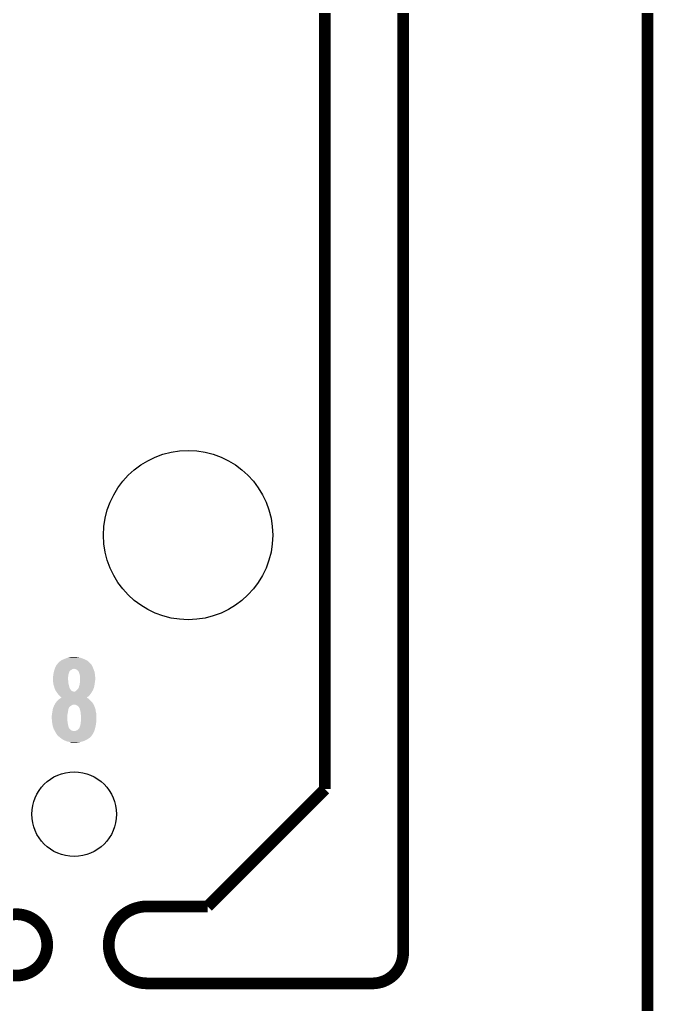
# Model space of a CAD drawing. Extents: x -1.3 to 24.2, y -3.9 to 53.4.
# Drawn here: x 15.97 to 24.21, y 24.13 to 36.93 of the extents above; entities that cross this region are included whole.
import ezdxf

# ---------------------------------------------------------------- set-up
doc = ezdxf.new("R2010")
doc.units = 0
doc.layers.get('0').update_dxf_attribs({"linetype": 'CONTINUOUS'})
for name, color, linetype in [('LIGHT_RANGER_14CLICK_V101_GKO', 10, 'CONTINUOUS'), ('LIGHT_RANGER_14CLICK_V101_GTO', 9, 'CONTINUOUS'), ('LIGHT_RANGER_14CLICK_V101_GTS', 11, 'CONTINUOUS')]:
    doc.layers.add(name, color=color, linetype=linetype)

# ---------------------------------------------------------------- blocks, each defined once
blk = doc.blocks.new('ROUND_10')
blk.add_circle((0, 0), 1.1)
blk = doc.blocks.new('ROUND_46')
blk.add_circle((0, 0), 0.55)

msp = doc.modelspace()

# ---------------------------------------------------------------- linework, layer by layer
at = {"layer": 'LIGHT_RANGER_14CLICK_V101_GKO', "const_width": 0.1524}
for points in [[(20.955, 24.80056), (20.955, 53.34)], [(19.939, 26.924), (19.939, 52.197)], [(24.13, -1.27), (24.13, 51.054)], [(18.415, 25.4), (19.939, 26.924)], [(17.63014, 25.4), (18.415, 25.4)], [(17.63014, 24.39924), (20.55622, 24.39924)]]:
    msp.add_lwpolyline(points, dxfattribs=at)
for points in [[(17.63014, 25.4, 1), (17.63014, 24.39924)], [(20.55622, 24.39924, 0.4160804), (20.955, 24.80056)]]:
    msp.add_lwpolyline(points, format="xyb", dxfattribs=at)
msp.add_lwpolyline([(15.5321, 24.89962, 1), (16.32966, 24.89962, 1)], format="xyb", close=True, dxfattribs=at)
at = {"layer": 'LIGHT_RANGER_14CLICK_V101_GTO'}
for points in [[(16.451582, 28.539438), (16.465434, 28.55468), (16.906242, 28.539438), (16.89354, 28.55468)], [(16.465434, 28.55468), (16.476978, 28.56738), (16.89354, 28.55468), (16.88084, 28.56738)], [(16.476978, 28.56738), (16.476982, 28.567384), (16.88084, 28.56738), (16.880836, 28.567384)], [(16.476982, 28.567384), (16.479524, 28.572458), (16.880836, 28.567384), (16.875254, 28.572458)], [(16.479524, 28.572458), (16.48968, 28.58008), (16.875254, 28.572458), (16.866868, 28.58008)], [(16.48968, 28.58008), (16.504916, 28.592778), (16.866868, 28.58008), (16.852898, 28.592778)], [(16.504916, 28.592778), (16.504922, 28.592782), (16.852898, 28.592778), (16.852892, 28.592782)], [(16.504922, 28.592782), (16.52778, 28.60548), (16.852892, 28.592782), (16.829316, 28.60548)], [(16.52778, 28.60548), (16.539972, 28.61056), (16.829316, 28.60548), (16.819882, 28.61056)], [(16.539972, 28.61056), (16.55826, 28.61818), (16.819882, 28.61056), (16.80007, 28.61818)], [(16.55826, 28.61818), (16.571468, 28.62326), (16.80007, 28.61818), (16.78686, 28.62326)], [(16.571468, 28.62326), (16.591282, 28.63088), (16.78686, 28.62326), (16.763998, 28.63088)], [(16.591282, 28.63088), (16.602068, 28.633418), (16.763998, 28.63088), (16.756382, 28.633418)], [(16.602068, 28.633418), (16.623664, 28.6385), (16.756382, 28.633418), (16.7259, 28.6385)], [(16.623664, 28.6385), (16.63446, 28.64104), (16.7259, 28.6385), (16.703042, 28.64104)], [(16.63446, 28.64104), (16.680178, 28.64358), (16.703042, 28.64104), (16.692882, 28.64358)], [(16.4084, 28.40482), (16.410092, 28.414982), (16.604826, 28.40482), (16.606522, 28.414982)], [(16.410092, 28.414982), (16.41348, 28.4353), (16.606522, 28.414982), (16.613292, 28.4353)], [(16.41348, 28.4353), (16.415824, 28.44546), (16.613292, 28.4353), (16.61668, 28.44546)], [(16.415824, 28.44546), (16.416998, 28.450544), (16.61668, 28.44546), (16.61922, 28.450544)], [(16.416998, 28.450544), (16.417584, 28.453084), (16.61922, 28.450544), (16.619224, 28.453084)], [(16.417584, 28.453084), (16.420516, 28.465782), (16.619224, 28.453084), (16.629382, 28.465782)], [(16.420516, 28.465782), (16.421102, 28.46832), (16.629382, 28.465782), (16.632766, 28.46832)], [(16.421102, 28.46832), (16.422916, 28.4734), (16.632766, 28.46832), (16.639542, 28.4734)], [(16.422916, 28.4734), (16.42473, 28.478482), (16.639542, 28.4734), (16.649702, 28.478482)], [(16.42473, 28.478482), (16.426544, 28.483562), (16.649702, 28.478482), (16.657322, 28.483562)], [(16.426544, 28.483562), (16.42745, 28.4861), (16.657322, 28.483562), (16.667478, 28.4861)], [(16.42745, 28.4861), (16.428358, 28.48864), (16.667478, 28.4861), (16.675104, 28.48864)], [(16.428358, 28.48864), (16.4338, 28.50388), (16.930582, 28.48864), (16.924232, 28.50388)], [(16.4338, 28.50388), (16.44015, 28.51658), (16.924232, 28.50388), (16.91894, 28.51658)], [(16.44015, 28.51658), (16.451582, 28.539438), (16.91894, 28.51658), (16.906242, 28.539438)], [(16.692874, 28.4861), (16.680178, 28.48864), (16.93164, 28.4861), (16.930582, 28.48864)], [(16.692882, 28.486098), (16.692874, 28.4861), (16.931642, 28.486098), (16.93164, 28.4861)], [(16.705582, 28.48102), (16.692882, 28.486098), (16.933456, 28.48102), (16.931642, 28.486098)], [(16.72336, 28.470856), (16.705582, 28.48102), (16.937084, 28.470856), (16.933456, 28.48102)], [(16.73352, 28.45816), (16.72336, 28.470856), (16.94162, 28.45816), (16.937084, 28.470856)], [(16.7386, 28.453076), (16.73352, 28.45816), (16.943434, 28.453076), (16.94162, 28.45816)], [(16.739616, 28.450538), (16.7386, 28.453076), (16.94434, 28.450538), (16.943434, 28.453076)], [(16.743682, 28.44038), (16.739616, 28.450538), (16.946246, 28.44038), (16.94434, 28.450538)], [(16.74876, 28.4226), (16.743682, 28.44038), (16.94958, 28.4226), (16.946246, 28.44038)], [(16.751936, 28.4099), (16.74876, 28.4226), (16.95196, 28.4099), (16.94958, 28.4226)], [(16.40332, 28.371802), (16.405224, 28.37942), (16.60144, 28.371802), (16.60144, 28.37942)], [(16.40332, 28.359098), (16.40332, 28.371802), (16.60144, 28.359098), (16.60144, 28.371802)], [(16.40459, 28.343862), (16.40332, 28.359098), (16.60144, 28.343862), (16.60144, 28.359098)], [(16.405438, 28.333702), (16.40459, 28.343862), (16.60398, 28.333702), (16.60144, 28.343862)], [(16.405224, 28.37942), (16.40586, 28.381962), (16.60144, 28.37942), (16.601756, 28.381962)], [(16.40586, 28.32862), (16.405438, 28.333702), (16.60398, 28.32862), (16.60398, 28.333702)], [(16.40586, 28.381962), (16.407834, 28.39974), (16.601756, 28.381962), (16.60398, 28.39974)], [(16.407938, 28.305762), (16.40586, 28.32862), (16.60398, 28.305762), (16.60398, 28.32862)], [(16.407834, 28.39974), (16.4084, 28.40482), (16.60398, 28.39974), (16.604826, 28.40482)], [(16.4084, 28.30068), (16.407938, 28.305762), (16.605366, 28.30068), (16.60398, 28.305762)], [(16.412974, 28.27782), (16.4084, 28.30068), (16.6116, 28.27782), (16.605366, 28.30068)], [(16.751298, 28.280358), (16.752144, 28.287982), (16.945354, 28.280358), (16.94688, 28.287982)], [(16.75638, 28.392118), (16.751936, 28.4099), (16.952948, 28.392118), (16.95196, 28.4099)], [(16.752144, 28.287982), (16.75384, 28.30322), (16.94688, 28.287982), (16.948572, 28.30322)], [(16.75384, 28.30322), (16.754602, 28.31084), (16.948572, 28.30322), (16.94942, 28.31084)], [(16.754602, 28.31084), (16.75638, 28.32862), (16.94942, 28.31084), (16.951642, 28.32862)], [(16.75638, 28.364182), (16.75638, 28.392118), (16.9545, 28.364182), (16.952948, 28.392118)], [(16.75638, 28.34894), (16.75638, 28.364182), (16.9545, 28.34894), (16.9545, 28.364182)], [(16.75638, 28.33116), (16.75638, 28.34894), (16.95196, 28.33116), (16.9545, 28.34894)], [(16.75638, 28.32862), (16.75638, 28.33116), (16.951642, 28.32862), (16.95196, 28.33116)], [(16.41348, 28.275282), (16.412974, 28.27782), (16.612186, 28.275282), (16.6116, 28.27782)], [(16.4211, 28.25242), (16.41348, 28.275282), (16.617462, 28.25242), (16.612186, 28.275282)], [(16.423276, 28.244804), (16.4211, 28.25242), (16.619218, 28.244804), (16.617462, 28.25242)], [(16.426178, 28.23464), (16.423276, 28.244804), (16.624762, 28.23464), (16.619218, 28.244804)], [(16.43126, 28.22194), (16.426178, 28.23464), (16.631688, 28.22194), (16.624762, 28.23464)], [(16.432956, 28.21686), (16.43126, 28.22194), (16.634458, 28.21686), (16.631688, 28.22194)], [(16.4338, 28.214324), (16.432956, 28.21686), (16.636362, 28.214324), (16.634458, 28.21686)], [(16.436338, 28.211778), (16.4338, 28.214324), (16.638272, 28.211778), (16.636362, 28.214324)], [(16.439158, 28.206704), (16.436338, 28.211778), (16.642078, 28.206704), (16.638272, 28.211778)], [(16.443394, 28.19908), (16.439158, 28.206704), (16.654778, 28.19908), (16.642078, 28.206704)], [(16.446216, 28.194002), (16.443394, 28.19908), (16.667478, 28.194002), (16.654778, 28.19908)], [(16.447628, 28.19146), (16.446216, 28.194002), (16.680178, 28.19146), (16.667478, 28.194002)], [(16.449038, 28.18892), (16.447628, 28.19146), (16.91132, 28.18892), (16.912844, 28.19146)], [(16.45811, 28.17622), (16.449038, 28.18892), (16.903702, 28.17622), (16.91132, 28.18892)], [(16.46174, 28.171138), (16.45811, 28.17622), (16.900312, 28.171138), (16.903702, 28.17622)], [(16.47045, 28.160978), (16.46174, 28.171138), (16.89354, 28.160978), (16.900312, 28.171138)], [(16.47698, 28.15336), (16.47045, 28.160978), (16.88701, 28.15336), (16.89354, 28.160978)], [(16.685256, 28.19146), (16.692878, 28.194), (16.912844, 28.19146), (16.914368, 28.194)], [(16.692878, 28.194), (16.703036, 28.201618), (16.914368, 28.194), (16.91894, 28.201618)], [(16.703036, 28.201618), (16.70304, 28.20162), (16.91894, 28.201618), (16.91894, 28.20162)], [(16.70304, 28.20162), (16.712178, 28.209236), (16.91894, 28.20162), (16.92148, 28.209236)], [(16.712178, 28.209236), (16.715234, 28.211782), (16.92148, 28.209236), (16.924018, 28.211782)], [(16.715234, 28.211782), (16.71828, 28.21432), (16.924018, 28.211782), (16.925146, 28.21432)], [(16.71828, 28.21432), (16.725898, 28.22194), (16.925146, 28.21432), (16.928534, 28.22194)], [(16.725898, 28.22194), (16.733518, 28.2321), (16.928534, 28.22194), (16.93305, 28.2321)], [(16.733518, 28.2321), (16.734786, 28.234638), (16.93305, 28.2321), (16.93418, 28.234638)], [(16.734786, 28.234638), (16.741138, 28.247338), (16.93418, 28.234638), (16.937642, 28.247338)], [(16.741138, 28.247338), (16.74368, 28.262578), (16.937642, 28.247338), (16.941798, 28.262578)], [(16.74368, 28.26258), (16.751298, 28.280358), (16.9418, 28.26258), (16.945354, 28.280358)], [(16.74368, 28.262578), (16.74368, 28.26258), (16.941798, 28.262578), (16.9418, 28.26258)], [(16.42618, 28.023822), (16.433796, 28.036518), (16.932918, 28.023822), (16.92656, 28.036518)], [(16.433796, 28.036518), (16.433798, 28.03652), (16.92656, 28.036518), (16.92656, 28.03652)], [(16.433798, 28.03652), (16.44396, 28.051762), (16.92656, 28.03652), (16.915128, 28.051762)], [(16.44396, 28.051762), (16.44831, 28.056838), (16.915128, 28.051762), (16.91132, 28.056838)], [(16.44831, 28.056838), (16.459198, 28.06954), (16.91132, 28.056838), (16.89862, 28.06954)], [(16.459198, 28.06954), (16.47444, 28.08478), (16.89862, 28.06954), (16.88338, 28.08478)], [(16.47444, 28.08478), (16.477404, 28.087322), (16.88338, 28.08478), (16.880838, 28.087322)], [(16.485448, 28.1432), (16.47698, 28.15336), (16.878302, 28.1432), (16.88701, 28.15336)], [(16.477404, 28.087322), (16.492218, 28.10002), (16.880838, 28.087322), (16.8656, 28.10002)], [(16.48968, 28.13812), (16.485448, 28.1432), (16.87322, 28.13812), (16.878302, 28.1432)], [(16.49984, 28.12796), (16.48968, 28.13812), (16.863058, 28.12796), (16.87322, 28.13812)], [(16.492218, 28.10002), (16.492222, 28.100022), (16.8656, 28.10002), (16.865598, 28.100022)], [(16.492222, 28.100022), (16.505914, 28.107638), (16.865598, 28.100022), (16.855438, 28.107638)], [(16.507458, 28.120342), (16.49984, 28.12796), (16.852936, 28.120342), (16.863058, 28.12796)], [(16.505914, 28.107638), (16.515046, 28.112718), (16.855438, 28.107638), (16.845284, 28.112718)], [(16.515072, 28.115262), (16.507458, 28.120342), (16.846188, 28.115262), (16.852936, 28.120342)], [(16.515046, 28.112718), (16.51505, 28.11272), (16.845284, 28.112718), (16.842812, 28.11272)], [(16.51505, 28.11272), (16.51508, 28.112736), (16.842812, 28.11272), (16.842832, 28.112736)], [(16.51508, 28.112736), (16.515072, 28.115262), (16.842832, 28.112736), (16.846188, 28.115262)], [(16.39203, 27.89936), (16.39316, 27.909518), (16.59382, 27.89936), (16.596076, 27.909518)], [(16.39316, 27.909518), (16.3957, 27.92222), (16.596076, 27.909518), (16.5989, 27.92222)], [(16.3957, 27.92222), (16.39824, 27.934918), (16.5989, 27.92222), (16.600714, 27.934918)], [(16.39824, 27.934918), (16.398748, 27.94), (16.600714, 27.934918), (16.60144, 27.94)], [(16.398748, 27.94), (16.400272, 27.95524), (16.60144, 27.94), (16.60398, 27.95524)], [(16.400272, 27.95524), (16.400782, 27.960322), (16.60398, 27.95524), (16.60525, 27.960322)], [(16.400782, 27.960322), (16.402626, 27.965398), (16.60525, 27.960322), (16.60652, 27.965398)], [(16.402626, 27.965398), (16.405398, 27.973018), (16.60652, 27.965398), (16.60906, 27.973018)], [(16.405398, 27.973018), (16.41094, 27.98826), (16.60906, 27.973018), (16.615594, 27.98826)], [(16.41094, 27.98826), (16.411956, 27.990802), (16.615594, 27.98826), (16.616684, 27.990802)], [(16.411956, 27.990802), (16.420088, 28.011122), (16.616684, 27.990802), (16.642082, 28.011122)], [(16.420088, 28.011122), (16.421104, 28.013658), (16.642082, 28.011122), (16.647154, 28.013658)], [(16.421104, 28.013658), (16.423636, 28.0162), (16.647154, 28.013658), (16.65224, 28.0162)], [(16.423636, 28.0162), (16.42364, 28.016204), (16.65224, 28.0162), (16.652248, 28.016204)], [(16.42364, 28.016204), (16.425332, 28.02128), (16.652248, 28.016204), (16.664938, 28.02128)], [(16.425332, 28.02128), (16.426178, 28.02382), (16.664938, 28.02128), (16.672564, 28.02382)], [(16.426178, 28.02382), (16.42618, 28.023822), (16.932918, 28.02382), (16.932918, 28.023822)], [(16.697962, 28.021278), (16.680178, 28.02382), (16.934192, 28.021278), (16.932918, 28.02382)], [(16.7132, 28.01366), (16.697962, 28.021278), (16.938006, 28.01366), (16.934192, 28.021278)], [(16.719546, 28.01112), (16.7132, 28.01366), (16.939276, 28.01112), (16.938006, 28.01366)], [(16.719596, 28.0111), (16.719546, 28.01112), (16.941804, 28.0111), (16.939276, 28.01112)], [(16.7259, 28.008576), (16.719596, 28.0111), (16.94231, 28.008576), (16.941804, 28.0111)], [(16.73606, 27.998418), (16.7259, 28.008576), (16.944342, 27.998418), (16.94231, 28.008576)], [(16.74368, 27.988258), (16.73606, 27.998418), (16.948406, 27.988258), (16.944342, 27.998418)], [(16.74495, 27.98572), (16.74368, 27.988258), (16.94942, 27.98572), (16.948406, 27.988258)], [(16.746222, 27.983178), (16.74495, 27.98572), (16.950374, 27.983178), (16.94942, 27.98572)], [(16.7513, 27.975556), (16.746222, 27.983178), (16.953232, 27.975556), (16.950374, 27.983178)], [(16.7513, 27.973016), (16.7513, 27.975556), (16.954184, 27.973016), (16.953232, 27.975556)], [(16.753478, 27.965398), (16.7513, 27.973016), (16.95704, 27.965398), (16.954184, 27.973016)], [(16.75638, 27.95524), (16.753478, 27.965398), (16.958056, 27.95524), (16.95704, 27.965398)], [(16.760192, 27.939998), (16.75638, 27.95524), (16.95958, 27.939998), (16.958056, 27.95524)], [(16.76146, 27.93492), (16.760192, 27.939998), (16.960966, 27.93492), (16.95958, 27.939998)], [(16.76654, 27.912058), (16.76146, 27.93492), (16.9672, 27.912058), (16.960966, 27.93492)], [(16.76654, 27.89428), (16.76654, 27.912058), (16.968682, 27.89428), (16.9672, 27.912058)], [(16.38808, 27.871422), (16.388926, 27.8765), (16.59128, 27.871422), (16.59128, 27.8765)], [(16.38808, 27.856178), (16.38808, 27.871422), (16.59128, 27.856178), (16.59128, 27.871422)], [(16.391172, 27.820622), (16.38808, 27.856178), (16.59128, 27.820622), (16.59128, 27.856178)], [(16.388926, 27.8765), (16.39062, 27.886658), (16.59128, 27.8765), (16.592408, 27.886658)], [(16.39062, 27.886658), (16.39203, 27.89936), (16.592408, 27.886658), (16.59382, 27.89936)], [(16.392498, 27.80538), (16.391172, 27.820622), (16.59382, 27.80538), (16.59128, 27.820622)], [(16.39316, 27.79776), (16.392498, 27.80538), (16.594774, 27.79776), (16.59382, 27.80538)], [(16.395066, 27.78506), (16.39316, 27.79776), (16.59636, 27.78506), (16.594774, 27.79776)], [(16.397734, 27.76728), (16.395066, 27.78506), (16.5989, 27.76728), (16.59636, 27.78506)], [(16.761458, 27.759662), (16.764, 27.77744), (16.96212, 27.759662), (16.964658, 27.77744)], [(16.764, 27.77744), (16.766222, 27.79522), (16.964658, 27.77744), (16.9672, 27.79522)], [(16.766222, 27.79522), (16.76654, 27.79776), (16.9672, 27.79522), (16.967708, 27.79776)], [(16.768128, 27.881582), (16.76654, 27.89428), (16.96974, 27.881582), (16.968682, 27.89428)], [(16.76654, 27.79776), (16.767668, 27.807918), (16.967708, 27.79776), (16.96974, 27.807918)], [(16.767668, 27.807918), (16.76908, 27.82062), (16.96974, 27.807918), (16.96974, 27.82062)], [(16.76908, 27.873958), (16.768128, 27.881582), (16.96974, 27.873958), (16.96974, 27.881582)], [(16.76908, 27.82062), (16.76908, 27.873958), (16.96974, 27.82062), (16.96974, 27.873958)], [(16.40078, 27.746962), (16.397734, 27.76728), (16.603416, 27.746962), (16.5989, 27.76728)], [(16.401678, 27.744418), (16.40078, 27.746962), (16.60398, 27.744418), (16.603416, 27.746962)], [(16.407952, 27.726644), (16.401678, 27.744418), (16.60906, 27.726644), (16.60398, 27.744418)], [(16.408848, 27.724106), (16.407952, 27.726644), (16.60906, 27.724106), (16.60906, 27.726644)], [(16.410642, 27.719022), (16.408848, 27.724106), (16.614136, 27.719022), (16.60906, 27.724106)], [(16.41333, 27.711406), (16.410642, 27.719022), (16.616678, 27.711406), (16.614136, 27.719022)], [(16.41602, 27.703782), (16.41333, 27.711406), (16.626838, 27.703782), (16.616678, 27.711406)], [(16.421438, 27.693624), (16.41602, 27.703782), (16.634458, 27.693624), (16.626838, 27.703782)], [(16.425504, 27.686), (16.421438, 27.693624), (16.647158, 27.686), (16.634458, 27.693624)], [(16.428212, 27.680922), (16.425504, 27.686), (16.662398, 27.680922), (16.647158, 27.686)], [(16.428214, 27.68092), (16.428212, 27.680922), (16.697956, 27.68092), (16.662398, 27.680922)], [(16.43634, 27.66568), (16.428214, 27.68092), (16.934686, 27.66568), (16.9418, 27.68092)], [(16.45041, 27.642818), (16.43634, 27.66568), (16.924018, 27.642818), (16.934686, 27.66568)], [(16.697956, 27.68092), (16.70812, 27.686), (16.9418, 27.68092), (16.943386, 27.686)], [(16.70812, 27.686), (16.72082, 27.69108), (16.943386, 27.686), (16.944974, 27.69108)], [(16.72082, 27.69108), (16.730978, 27.6987), (16.944974, 27.69108), (16.947356, 27.6987)], [(16.730978, 27.6987), (16.743678, 27.7114), (16.947356, 27.6987), (16.951324, 27.7114)], [(16.743678, 27.7114), (16.748758, 27.721558), (16.951324, 27.7114), (16.9545, 27.721558)], [(16.748758, 27.721558), (16.751298, 27.726636), (16.9545, 27.721558), (16.955514, 27.726636)], [(16.751298, 27.726636), (16.7513, 27.729176), (16.955514, 27.726636), (16.956022, 27.729176)], [(16.7513, 27.729176), (16.75384, 27.734258), (16.956022, 27.729176), (16.957038, 27.734258)], [(16.75384, 27.734258), (16.756382, 27.74442), (16.957038, 27.734258), (16.95907, 27.74442)], [(16.756382, 27.74442), (16.761458, 27.759658), (16.95907, 27.74442), (16.962118, 27.759658)], [(16.761458, 27.759658), (16.761458, 27.759662), (16.962118, 27.759658), (16.96212, 27.759662)], [(16.456658, 27.632662), (16.45041, 27.642818), (16.916986, 27.632662), (16.924018, 27.642818)], [(16.479522, 27.609798), (16.456658, 27.632662), (16.901158, 27.609798), (16.916986, 27.632662)], [(16.48206, 27.60726), (16.479522, 27.609798), (16.89862, 27.60726), (16.901158, 27.609798)], [(16.49476, 27.5971), (16.48206, 27.60726), (16.88846, 27.5971), (16.89862, 27.60726)], [(16.50746, 27.58694), (16.49476, 27.5971), (16.874236, 27.58694), (16.88846, 27.5971)], [(16.510954, 27.5844), (16.50746, 27.58694), (16.87068, 27.5844), (16.874236, 27.58694)], [(16.531912, 27.56916), (16.510954, 27.5844), (16.847818, 27.56916), (16.87068, 27.5844)], [(16.535402, 27.566622), (16.531912, 27.56916), (16.842742, 27.566622), (16.847818, 27.56916)], [(16.56334, 27.55392), (16.535402, 27.566622), (16.817338, 27.55392), (16.842742, 27.566622)], [(16.588738, 27.543762), (16.56334, 27.55392), (16.786864, 27.543762), (16.817338, 27.55392)], [(16.601444, 27.54122), (16.588738, 27.543762), (16.779238, 27.54122), (16.786864, 27.543762)], [(16.614138, 27.53868), (16.601444, 27.54122), (16.767808, 27.53868), (16.779238, 27.54122)], [(16.634456, 27.531062), (16.614138, 27.53868), (16.733526, 27.531062), (16.767808, 27.53868)], [(16.634472, 27.53106), (16.634456, 27.531062), (16.733518, 27.53106), (16.733526, 27.531062)], [(16.65478, 27.52852), (16.634472, 27.53106), (16.68018, 27.52852), (16.733518, 27.53106)]]:
    msp.add_solid(points, dxfattribs=at)

# ---------------------------------------------------------------- block references
at = {"layer": 'LIGHT_RANGER_14CLICK_V101_GTS'}
for name, p in [('ROUND_10', (18.161, 30.226)), ('ROUND_46', (16.68018, 26.59888))]:
    msp.add_blockref(name, p, dxfattribs=at)

doc.saveas('drawing.dxf')
